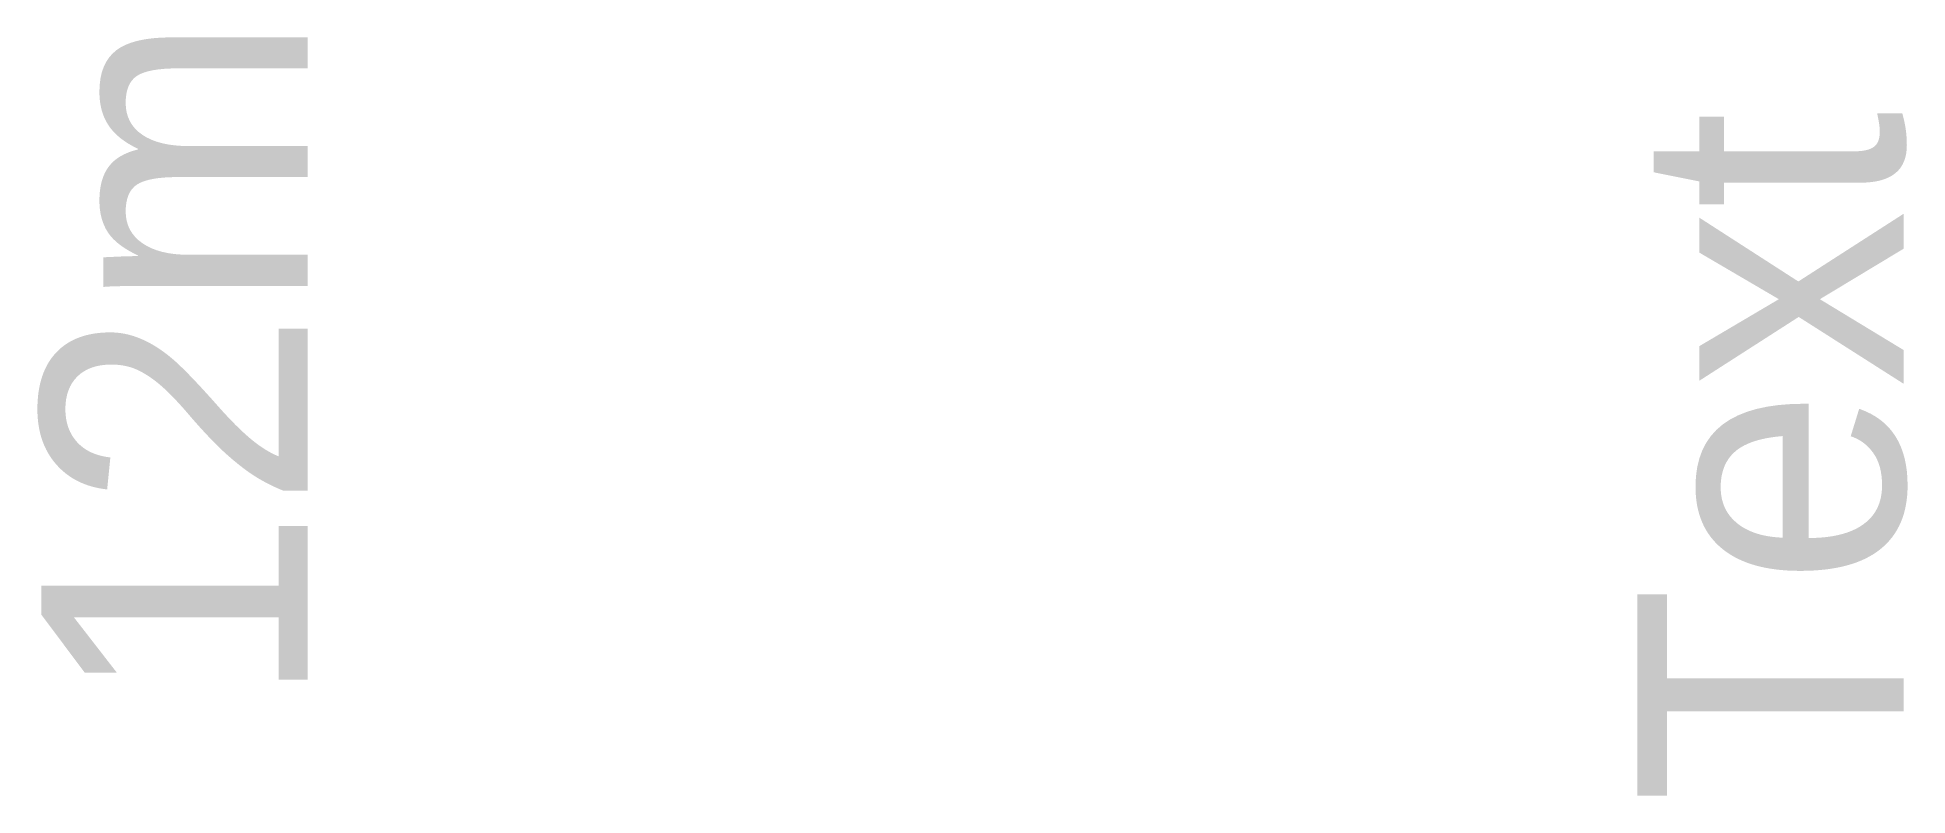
# Model space of a CAD drawing. Extents: x 710524.35 to 710529.62, y 52849.5 to 52851.63.
import ezdxf

# ---------------------------------------------------------------- set-up
doc = ezdxf.new("R2010")
doc.units = 0
doc.layers.add('Level 1', color=7, linetype='Continuous')

msp = doc.modelspace()

# ---------------------------------------------------------------- texts
at = {"layer": 'Level 1'}
for s, p in [('12m', (710525.1136, 52849.7495)), ('Text', (710529.6081, 52849.4771))]:
    msp.add_text(s, height=0.75, rotation=90, dxfattribs=at).set_placement(p)

doc.saveas('drawing.dxf')
